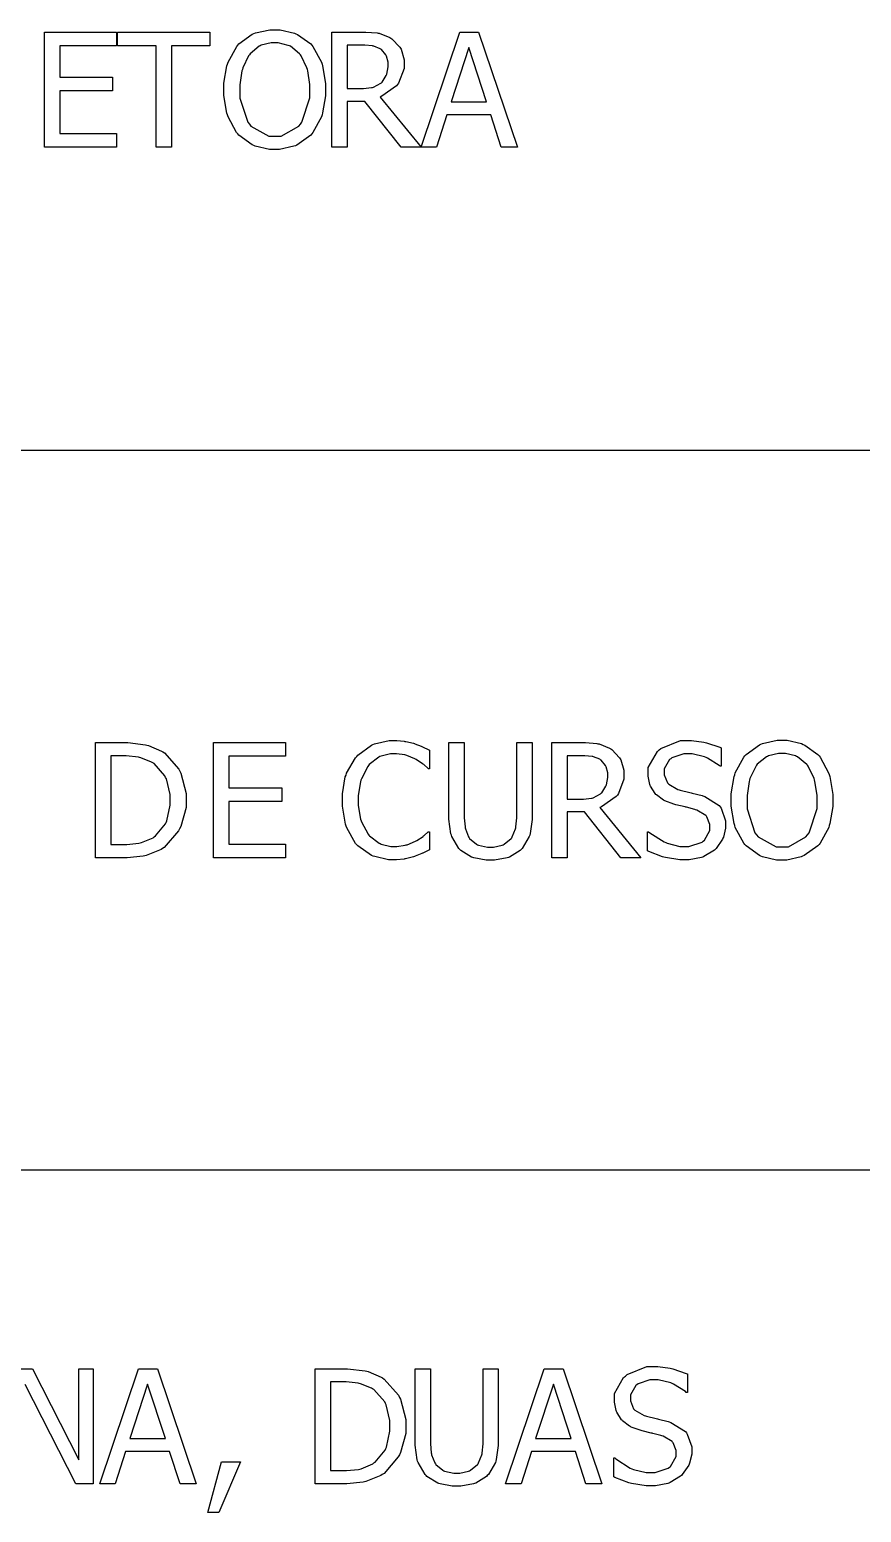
# Model space of a CAD drawing. Header units: millimetres. Extents: x 1974 to 2099, y 1386 to 1555.
# Drawn here: x 2080.381 to 2081.603, y 1478.806 to 1480.982 of the extents above; entities that cross this region are included whole.
import ezdxf

# ---------------------------------------------------------------- set-up
doc = ezdxf.new("R2010")
doc.units = ezdxf.units.MM
doc.layers.add('TEXTO', color=4, linetype='Continuous')

msp = doc.modelspace()

# ---------------------------------------------------------------- linework, layer by layer
at = {"layer": 'TEXTO', "color": 0}
for p, q in [((2080.7129, 1480.9773), (2080.7343, 1480.9821)), ((2080.7343, 1480.9821), (2080.7414, 1480.9821)), ((2080.7414, 1480.9821), (2080.7492, 1480.9821)), ((2080.7492, 1480.9821), (2080.7702, 1480.9772)), ((2080.4033, 1480.8097), (2080.4033, 1480.9786)), ((2080.4033, 1480.9786), (2080.5089, 1480.9786)), ((2080.5089, 1480.9786), (2080.5089, 1480.9586)), ((2080.5103, 1480.9586), (2080.5103, 1480.9786)), ((2080.5103, 1480.9786), (2080.6462, 1480.9786)), ((2080.6462, 1480.9786), (2080.6462, 1480.9586)), ((2080.6871, 1480.9593), (2080.6886, 1480.9612)), ((2080.6886, 1480.9612), (2080.7084, 1480.9754)), ((2080.7084, 1480.9754), (2080.7107, 1480.9763)), ((2080.7107, 1480.9763), (2080.7129, 1480.9773)), ((2080.7362, 1480.9627), (2080.7217, 1480.9593)), ((2080.7417, 1480.9627), (2080.7362, 1480.9627)), ((2080.7465, 1480.9627), (2080.7417, 1480.9627)), ((2080.7612, 1480.9591), (2080.7465, 1480.9627)), ((2080.7702, 1480.9772), (2080.7726, 1480.9761)), ((2080.7726, 1480.9761), (2080.7748, 1480.9752)), ((2080.7748, 1480.9752), (2080.7943, 1480.9611)), ((2080.7943, 1480.9611), (2080.7959, 1480.9593)), ((2080.8255, 1480.8097), (2080.8255, 1480.9786)), ((2080.8255, 1480.9786), (2080.8691, 1480.9786)), ((2080.8691, 1480.9786), (2080.8751, 1480.9786)), ((2080.8751, 1480.9786), (2080.8918, 1480.9773)), ((2080.8918, 1480.9773), (2080.8934, 1480.977)), ((2080.8934, 1480.977), (2080.895, 1480.9768)), ((2080.895, 1480.9768), (2080.9105, 1480.9706)), ((2080.9105, 1480.9706), (2080.9121, 1480.9696)), ((2080.9121, 1480.9696), (2080.9135, 1480.9688)), ((2080.9135, 1480.9688), (2080.9253, 1480.9566)), ((2080.9563, 1480.8097), (2081.0133, 1480.9786)), ((2081.0133, 1480.9786), (2081.0409, 1480.9786)), ((2081.0409, 1480.9786), (2081.0979, 1480.8097)), ((2080.5089, 1480.9586), (2080.4258, 1480.9586)), ((2080.4258, 1480.9586), (2080.4258, 1480.9124)), ((2080.567, 1480.9586), (2080.5103, 1480.9586)), ((2080.567, 1480.8097), (2080.567, 1480.9586)), ((2080.6462, 1480.9586), (2080.5895, 1480.9586)), ((2080.5895, 1480.9586), (2080.5895, 1480.8097)), ((2080.6729, 1480.9343), (2080.6855, 1480.9573)), ((2080.6855, 1480.9573), (2080.6871, 1480.9593)), ((2080.7029, 1480.9439), (2080.6944, 1480.9259)), ((2080.7041, 1480.9452), (2080.7029, 1480.9439)), ((2080.7053, 1480.9468), (2080.7041, 1480.9452)), ((2080.7186, 1480.9578), (2080.7053, 1480.9468)), ((2080.7202, 1480.9585), (2080.7186, 1480.9578)), ((2080.7217, 1480.9593), (2080.7202, 1480.9585)), ((2080.7629, 1480.9583), (2080.7612, 1480.9591)), ((2080.7644, 1480.9577), (2080.7629, 1480.9583)), ((2080.7778, 1480.9467), (2080.7644, 1480.9577)), ((2080.779, 1480.9452), (2080.7778, 1480.9467)), ((2080.78, 1480.9439), (2080.779, 1480.9452)), ((2080.7886, 1480.9261), (2080.78, 1480.9439)), ((2080.7959, 1480.9593), (2080.7975, 1480.9574)), ((2080.7959, 1480.9593), (2080.7959, 1480.9593)), ((2080.7975, 1480.9574), (2080.8099, 1480.9345)), ((2080.8703, 1480.9593), (2080.848, 1480.9593)), ((2080.848, 1480.9593), (2080.848, 1480.8956)), ((2080.8739, 1480.9593), (2080.8703, 1480.9593)), ((2080.8849, 1480.9583), (2080.8739, 1480.9593)), ((2080.886, 1480.9581), (2080.8849, 1480.9583)), ((2080.887, 1480.9579), (2080.886, 1480.9581)), ((2080.8963, 1480.9541), (2080.887, 1480.9579)), ((2080.8971, 1480.9535), (2080.8963, 1480.9541)), ((2080.898, 1480.9529), (2080.8971, 1480.9535)), ((2080.9047, 1480.9452), (2080.898, 1480.9529)), ((2080.9052, 1480.9442), (2080.9047, 1480.9452)), ((2080.9056, 1480.9433), (2080.9052, 1480.9442)), ((2080.9078, 1480.9344), (2080.9056, 1480.9433)), ((2080.9253, 1480.9566), (2080.9262, 1480.955)), ((2080.9262, 1480.955), (2080.9269, 1480.9536)), ((2080.9269, 1480.9536), (2080.9313, 1480.938)), ((2080.9313, 1480.938), (2080.9313, 1480.9327)), ((2081.0264, 1480.9557), (2081.0005, 1480.8761)), ((2081.0525, 1480.8761), (2081.0264, 1480.9557)), ((2080.6668, 1480.9036), (2080.6712, 1480.929)), ((2080.6712, 1480.929), (2080.6721, 1480.9316)), ((2080.6721, 1480.9316), (2080.6729, 1480.9343)), ((2080.6931, 1480.9215), (2080.6902, 1480.901)), ((2080.6938, 1480.9236), (2080.6931, 1480.9215)), ((2080.6944, 1480.9259), (2080.6938, 1480.9236)), ((2080.7893, 1480.9238), (2080.7886, 1480.9261)), ((2080.7898, 1480.9217), (2080.7893, 1480.9238)), ((2080.7928, 1480.9016), (2080.7898, 1480.9217)), ((2080.8099, 1480.9345), (2080.8109, 1480.9317)), ((2080.8109, 1480.9317), (2080.8118, 1480.929)), ((2080.8118, 1480.929), (2080.8162, 1480.9029)), ((2080.9055, 1480.9157), (2080.9059, 1480.9168)), ((2080.9059, 1480.9168), (2080.9078, 1480.9276)), ((2080.9078, 1480.9311), (2080.9078, 1480.9344)), ((2080.9078, 1480.9276), (2080.9078, 1480.9311)), ((2080.9078, 1480.9311), (2080.9078, 1480.9311)), ((2080.9313, 1480.925), (2080.9234, 1480.9038)), ((2080.9313, 1480.9327), (2080.9313, 1480.925)), ((2080.4258, 1480.9124), (2080.5033, 1480.9124)), ((2080.5033, 1480.9124), (2080.5033, 1480.8924)), ((2080.6668, 1480.8941), (2080.6668, 1480.9036)), ((2080.6902, 1480.901), (2080.6902, 1480.8941)), ((2080.7928, 1480.8941), (2080.7928, 1480.9016)), ((2080.8162, 1480.9029), (2080.8162, 1480.8941)), ((2080.848, 1480.8956), (2080.8677, 1480.8956)), ((2080.8677, 1480.8956), (2080.872, 1480.8956)), ((2080.872, 1480.8956), (2080.8837, 1480.8971)), ((2080.8837, 1480.8971), (2080.8851, 1480.8972)), ((2080.8851, 1480.8972), (2080.8864, 1480.8975)), ((2080.8864, 1480.8975), (2080.8973, 1480.9034)), ((2080.8973, 1480.9034), (2080.8983, 1480.9043)), ((2080.8983, 1480.9043), (2080.8991, 1480.9052)), ((2080.9203, 1480.8997), (2080.8989, 1480.8843)), ((2080.8991, 1480.9052), (2080.9051, 1480.9146)), ((2080.9051, 1480.9146), (2080.9055, 1480.9157)), ((2080.9219, 1480.9017), (2080.9203, 1480.8997)), ((2080.9234, 1480.9038), (2080.9219, 1480.9017)), ((2080.5033, 1480.8924), (2080.4258, 1480.8924)), ((2080.4258, 1480.8924), (2080.4258, 1480.8297)), ((2080.6668, 1480.8856), (2080.6668, 1480.8941)), ((2080.6712, 1480.8597), (2080.6668, 1480.8856)), ((2080.6902, 1480.8941), (2080.6902, 1480.8815)), ((2080.6902, 1480.8815), (2080.7019, 1480.8462)), ((2080.7812, 1480.8462), (2080.7928, 1480.8822)), ((2080.7928, 1480.8822), (2080.7928, 1480.8941)), ((2080.7928, 1480.8941), (2080.7928, 1480.8941)), ((2080.8162, 1480.8849), (2080.8118, 1480.8598)), ((2080.8162, 1480.8941), (2080.8162, 1480.8849)), ((2080.8737, 1480.8769), (2080.848, 1480.8769)), ((2080.848, 1480.8769), (2080.848, 1480.8097)), ((2080.9272, 1480.8097), (2080.8737, 1480.8769)), ((2080.8989, 1480.8843), (2080.8963, 1480.8831)), ((2080.8963, 1480.8831), (2080.9563, 1480.8097)), ((2080.8963, 1480.8831), (2080.8963, 1480.8831)), ((2081.0005, 1480.8761), (2081.0525, 1480.8761)), ((2081.0005, 1480.8761), (2081.0005, 1480.8761)), ((2080.6721, 1480.8569), (2080.6712, 1480.8597)), ((2080.6729, 1480.8541), (2080.6721, 1480.8569)), ((2080.6853, 1480.8312), (2080.6729, 1480.8541)), ((2080.8101, 1480.8543), (2080.7975, 1480.8312)), ((2080.811, 1480.857), (2080.8101, 1480.8543)), ((2080.8118, 1480.8598), (2080.811, 1480.857)), ((2080.9943, 1480.8569), (2080.979, 1480.8097)), ((2081.0589, 1480.8569), (2080.9943, 1480.8569)), ((2081.0742, 1480.8097), (2081.0589, 1480.8569)), ((2080.4258, 1480.8297), (2080.5089, 1480.8297)), ((2080.5089, 1480.8297), (2080.5089, 1480.8097)), ((2080.687, 1480.8292), (2080.6853, 1480.8312)), ((2080.6886, 1480.8274), (2080.687, 1480.8292)), ((2080.7019, 1480.8462), (2080.7042, 1480.8432)), ((2080.7042, 1480.8432), (2080.7065, 1480.8403)), ((2080.7065, 1480.8403), (2080.7328, 1480.8256)), ((2080.751, 1480.8256), (2080.7766, 1480.8403)), ((2080.7766, 1480.8403), (2080.779, 1480.8432)), ((2080.779, 1480.8432), (2080.7812, 1480.8462)), ((2080.7959, 1480.8292), (2080.7942, 1480.8273)), ((2080.7975, 1480.8312), (2080.7959, 1480.8292)), ((2080.5089, 1480.8097), (2080.4033, 1480.8097)), ((2080.5089, 1480.8097), (2080.5089, 1480.8097)), ((2080.5895, 1480.8097), (2080.567, 1480.8097)), ((2080.5895, 1480.8097), (2080.5895, 1480.8097)), ((2080.7083, 1480.813), (2080.6886, 1480.8274)), ((2080.7106, 1480.812), (2080.7083, 1480.813)), ((2080.7128, 1480.811), (2080.7106, 1480.812)), ((2080.7337, 1480.8061), (2080.7128, 1480.811)), ((2080.7328, 1480.8256), (2080.7417, 1480.8256)), ((2080.7417, 1480.8256), (2080.751, 1480.8256)), ((2080.7695, 1480.8109), (2080.7484, 1480.8061)), ((2080.7718, 1480.8118), (2080.7695, 1480.8109)), ((2080.774, 1480.8127), (2080.7718, 1480.8118)), ((2080.7942, 1480.8273), (2080.774, 1480.8127)), ((2080.848, 1480.8097), (2080.8255, 1480.8097)), ((2080.9563, 1480.8097), (2080.9272, 1480.8097)), ((2080.979, 1480.8097), (2080.9563, 1480.8097)), ((2080.979, 1480.8097), (2080.979, 1480.8097)), ((2081.0979, 1480.8097), (2081.0742, 1480.8097)), ((2080.7414, 1480.8061), (2080.7337, 1480.8061)), ((2080.7484, 1480.8061), (2080.7414, 1480.8061)), ((2098.7779, 1480.3642), (2069.8934, 1480.3642)), ((2080.888, 1479.9337), (2080.9096, 1479.9387)), ((2080.9096, 1479.9387), (2080.9167, 1479.9387)), ((2080.9167, 1479.9387), (2080.9207, 1479.9387)), ((2080.9207, 1479.9387), (2080.9314, 1479.9377)), ((2080.9314, 1479.9377), (2080.9327, 1479.9374)), ((2080.9327, 1479.9374), (2080.9339, 1479.9372)), ((2080.9339, 1479.9372), (2080.9454, 1479.9346)), ((2081.3087, 1479.9271), (2081.3374, 1479.9387)), ((2081.3374, 1479.9387), (2081.347, 1479.9387)), ((2081.347, 1479.9387), (2081.3537, 1479.9387)), ((2081.3537, 1479.9387), (2081.3717, 1479.9363)), ((2081.458, 1479.9343), (2081.4793, 1479.9392)), ((2081.4793, 1479.9392), (2081.4865, 1479.9392)), ((2081.4865, 1479.9392), (2081.4942, 1479.9392)), ((2081.4942, 1479.9392), (2081.5153, 1479.9342)), ((2080.4779, 1479.7667), (2080.4779, 1479.9356)), ((2080.4779, 1479.9356), (2080.5164, 1479.9356)), ((2080.5174, 1479.9163), (2080.5004, 1479.9163)), ((2080.5004, 1479.9163), (2080.5004, 1479.786)), ((2080.5164, 1479.9356), (2080.5257, 1479.9356)), ((2080.5233, 1479.9163), (2080.5174, 1479.9163)), ((2080.5411, 1479.9143), (2080.5233, 1479.9163)), ((2080.5257, 1479.9356), (2080.5514, 1479.9326)), ((2080.5514, 1479.9326), (2080.5537, 1479.932)), ((2080.5537, 1479.932), (2080.5559, 1479.9315)), ((2080.5559, 1479.9315), (2080.5752, 1479.9232)), ((2080.5752, 1479.9232), (2080.5768, 1479.9222)), ((2080.5768, 1479.9222), (2080.5795, 1479.9204)), ((2080.5795, 1479.9204), (2080.6006, 1479.8966)), ((2080.6516, 1479.7667), (2080.6516, 1479.9356)), ((2080.6516, 1479.9356), (2080.7572, 1479.9356)), ((2080.7572, 1479.9156), (2080.6741, 1479.9156)), ((2080.6741, 1479.9156), (2080.6741, 1479.8694)), ((2080.7572, 1479.9356), (2080.7572, 1479.9156)), ((2080.8601, 1479.9134), (2080.8618, 1479.9154)), ((2080.8618, 1479.9154), (2080.8635, 1479.9173)), ((2080.8635, 1479.9173), (2080.8834, 1479.9318)), ((2080.8834, 1479.9318), (2080.8857, 1479.9327)), ((2080.8857, 1479.9327), (2080.888, 1479.9337)), ((2080.896, 1479.9151), (2080.8944, 1479.9144)), ((2080.8977, 1479.9159), (2080.896, 1479.9151)), ((2080.9113, 1479.9194), (2080.8977, 1479.9159)), ((2080.9165, 1479.9194), (2080.9113, 1479.9194)), ((2080.9205, 1479.9194), (2080.9165, 1479.9194)), ((2080.9327, 1479.9176), (2080.9205, 1479.9194)), ((2080.9341, 1479.9172), (2080.9327, 1479.9176)), ((2080.9353, 1479.9168), (2080.9341, 1479.9172)), ((2080.947, 1479.912), (2080.9353, 1479.9168)), ((2080.9454, 1479.9346), (2080.9465, 1479.9342)), ((2080.9465, 1479.9342), (2080.9473, 1479.934)), ((2080.9473, 1479.934), (2080.9566, 1479.9304)), ((2080.9566, 1479.9304), (2080.9576, 1479.9299)), ((2080.9576, 1479.9299), (2080.9586, 1479.9295)), ((2080.9586, 1479.9295), (2080.968, 1479.9249)), ((2080.968, 1479.9249), (2080.9689, 1479.9244)), ((2080.9689, 1479.9244), (2080.9689, 1479.8972)), ((2080.9973, 1479.8302), (2080.9973, 1479.9356)), ((2080.9973, 1479.9356), (2081.0198, 1479.9356)), ((2081.0198, 1479.9356), (2081.0198, 1479.8302)), ((2081.097, 1479.8296), (2081.097, 1479.9356)), ((2081.097, 1479.9356), (2081.1194, 1479.9356)), ((2081.1194, 1479.9356), (2081.1194, 1479.8302)), ((2081.1483, 1479.7667), (2081.1483, 1479.9356)), ((2081.1483, 1479.9356), (2081.1919, 1479.9356)), ((2081.193, 1479.9163), (2081.1708, 1479.9163)), ((2081.1708, 1479.9163), (2081.1708, 1479.8525)), ((2081.1919, 1479.9356), (2081.1979, 1479.9356)), ((2081.1967, 1479.9163), (2081.193, 1479.9163)), ((2081.2078, 1479.9153), (2081.1967, 1479.9163)), ((2081.1979, 1479.9356), (2081.2145, 1479.9343)), ((2081.2088, 1479.915), (2081.2078, 1479.9153)), ((2081.2098, 1479.9148), (2081.2088, 1479.915)), ((2081.2145, 1479.9343), (2081.2162, 1479.934)), ((2081.2162, 1479.934), (2081.2178, 1479.9338)), ((2081.2178, 1479.9338), (2081.2334, 1479.9276)), ((2081.2334, 1479.9276), (2081.235, 1479.9266)), ((2081.235, 1479.9266), (2081.2364, 1479.9257)), ((2081.2364, 1479.9257), (2081.248, 1479.9135)), ((2081.2901, 1479.899), (2081.3035, 1479.9224)), ((2081.3035, 1479.9224), (2081.3061, 1479.9248)), ((2081.3061, 1479.9248), (2081.3087, 1479.9271)), ((2081.3422, 1479.9192), (2081.3248, 1479.9132)), ((2081.3484, 1479.9192), (2081.3422, 1479.9192)), ((2081.3545, 1479.9192), (2081.3484, 1479.9192)), ((2081.3728, 1479.9147), (2081.3545, 1479.9192)), ((2081.3717, 1479.9363), (2081.3739, 1479.9358)), ((2081.3739, 1479.9358), (2081.3759, 1479.9354)), ((2081.3759, 1479.9354), (2081.3954, 1479.9287)), ((2081.3954, 1479.9287), (2081.3972, 1479.9278)), ((2081.3972, 1479.9278), (2081.3972, 1479.9009)), ((2081.4305, 1479.9143), (2081.4321, 1479.9161)), ((2081.4321, 1479.9161), (2081.4338, 1479.9181)), ((2081.4338, 1479.9181), (2081.4534, 1479.9323)), ((2081.4534, 1479.9323), (2081.4557, 1479.9332)), ((2081.4557, 1479.9332), (2081.458, 1479.9343)), ((2081.4652, 1479.9154), (2081.4637, 1479.9148)), ((2081.4667, 1479.9162), (2081.4652, 1479.9154)), ((2081.4813, 1479.9197), (2081.4667, 1479.9162)), ((2081.4867, 1479.9197), (2081.4813, 1479.9197)), ((2081.4916, 1479.9197), (2081.4867, 1479.9197)), ((2081.5063, 1479.9161), (2081.4916, 1479.9197)), ((2081.508, 1479.9154), (2081.5063, 1479.9161)), ((2081.5095, 1479.9147), (2081.508, 1479.9154)), ((2081.5153, 1479.9342), (2081.5177, 1479.9331)), ((2081.5177, 1479.9331), (2081.5199, 1479.9321)), ((2081.5199, 1479.9321), (2081.5394, 1479.918)), ((2081.5394, 1479.918), (2081.5411, 1479.9161)), ((2081.5411, 1479.9161), (2081.5426, 1479.9143)), ((2081.5411, 1479.9161), (2081.5411, 1479.9161)), ((2080.5429, 1479.9139), (2080.5411, 1479.9143)), ((2080.5445, 1479.9135), (2080.5429, 1479.9139)), ((2080.5605, 1479.907), (2080.5445, 1479.9135)), ((2080.5621, 1479.9061), (2080.5605, 1479.907)), ((2080.5641, 1479.9048), (2080.5621, 1479.9061)), ((2080.5801, 1479.8869), (2080.5641, 1479.9048)), ((2080.6006, 1479.8966), (2080.6021, 1479.8935)), ((2080.6021, 1479.8935), (2080.6036, 1479.8907)), ((2080.847, 1479.8907), (2080.8601, 1479.9134)), ((2080.878, 1479.9006), (2080.8687, 1479.8826)), ((2080.8792, 1479.902), (2080.878, 1479.9006)), ((2080.8803, 1479.9035), (2080.8792, 1479.902)), ((2080.8944, 1479.9144), (2080.8803, 1479.9035)), ((2080.9481, 1479.9114), (2080.947, 1479.912)), ((2080.9493, 1479.9108), (2080.9481, 1479.9114)), ((2080.9586, 1479.9045), (2080.9493, 1479.9108)), ((2080.9594, 1479.9038), (2080.9586, 1479.9045)), ((2080.9602, 1479.9033), (2080.9594, 1479.9038)), ((2080.9666, 1479.8977), (2080.9602, 1479.9033)), ((2080.9671, 1479.8972), (2080.9666, 1479.8977)), ((2080.9689, 1479.8972), (2080.9671, 1479.8972)), ((2081.219, 1479.9111), (2081.2098, 1479.9148)), ((2081.2199, 1479.9105), (2081.219, 1479.9111)), ((2081.2208, 1479.9099), (2081.2199, 1479.9105)), ((2081.2275, 1479.9021), (2081.2208, 1479.9099)), ((2081.228, 1479.9011), (2081.2275, 1479.9021)), ((2081.2283, 1479.9002), (2081.228, 1479.9011)), ((2081.2306, 1479.8913), (2081.2283, 1479.9002)), ((2081.248, 1479.9135), (2081.2489, 1479.912)), ((2081.2489, 1479.912), (2081.2497, 1479.9105)), ((2081.2497, 1479.9105), (2081.254, 1479.895)), ((2081.254, 1479.895), (2081.254, 1479.8897)), ((2081.2901, 1479.8903), (2081.2901, 1479.899)), ((2081.3215, 1479.9108), (2081.3135, 1479.8972)), ((2081.3135, 1479.8972), (2081.3135, 1479.8927)), ((2081.3232, 1479.912), (2081.3215, 1479.9108)), ((2081.3248, 1479.9132), (2081.3232, 1479.912)), ((2081.375, 1479.9137), (2081.3728, 1479.9147)), ((2081.377, 1479.9128), (2081.375, 1479.9137)), ((2081.3943, 1479.9022), (2081.377, 1479.9128)), ((2081.3956, 1479.9009), (2081.3943, 1479.9022)), ((2081.3972, 1479.9009), (2081.3956, 1479.9009)), ((2081.418, 1479.8912), (2081.4305, 1479.9143)), ((2081.448, 1479.9008), (2081.4395, 1479.8828)), ((2081.4492, 1479.9023), (2081.448, 1479.9008)), ((2081.4503, 1479.9038), (2081.4492, 1479.9023)), ((2081.4637, 1479.9148), (2081.4503, 1479.9038)), ((2081.5229, 1479.9037), (2081.5095, 1479.9147)), ((2081.524, 1479.9023), (2081.5229, 1479.9037)), ((2081.5251, 1479.9009), (2081.524, 1479.9023)), ((2081.5337, 1479.883), (2081.5251, 1479.9009)), ((2081.5426, 1479.9143), (2081.555, 1479.8914)), ((2080.5811, 1479.8846), (2080.5801, 1479.8869)), ((2080.5823, 1479.8823), (2080.5811, 1479.8846)), ((2080.5877, 1479.8597), (2080.5823, 1479.8823)), ((2080.6036, 1479.8907), (2080.6111, 1479.8609)), ((2080.8407, 1479.8602), (2080.8451, 1479.8853)), ((2080.8451, 1479.8853), (2080.8461, 1479.8879)), ((2080.8461, 1479.8879), (2080.847, 1479.8907)), ((2080.8674, 1479.8782), (2080.8641, 1479.8578)), ((2080.868, 1479.8804), (2080.8674, 1479.8782)), ((2080.8687, 1479.8826), (2080.868, 1479.8804)), ((2081.2219, 1479.8621), (2081.2278, 1479.8715)), ((2081.2278, 1479.8715), (2081.2283, 1479.8726)), ((2081.2283, 1479.8726), (2081.2286, 1479.8738)), ((2081.2286, 1479.8738), (2081.2306, 1479.8845)), ((2081.2306, 1479.888), (2081.2306, 1479.8913)), ((2081.2306, 1479.8845), (2081.2306, 1479.888)), ((2081.2306, 1479.888), (2081.2306, 1479.888)), ((2081.254, 1479.882), (2081.2462, 1479.8609)), ((2081.254, 1479.8897), (2081.254, 1479.882)), ((2081.2901, 1479.8864), (2081.2901, 1479.8903)), ((2081.2925, 1479.8741), (2081.2901, 1479.8864)), ((2081.293, 1479.8728), (2081.2925, 1479.8741)), ((2081.2935, 1479.8716), (2081.293, 1479.8728)), ((2081.3004, 1479.8607), (2081.2935, 1479.8716)), ((2081.3135, 1479.8927), (2081.3135, 1479.8884)), ((2081.3135, 1479.8884), (2081.3183, 1479.8766)), ((2081.3183, 1479.8766), (2081.3192, 1479.8756)), ((2081.3192, 1479.8756), (2081.3201, 1479.8745)), ((2081.3201, 1479.8745), (2081.3338, 1479.8668)), ((2081.4119, 1479.8604), (2081.4163, 1479.8859)), ((2081.4163, 1479.8859), (2081.4171, 1479.8885)), ((2081.4171, 1479.8885), (2081.418, 1479.8912)), ((2081.4382, 1479.8784), (2081.4352, 1479.8579)), ((2081.4389, 1479.8805), (2081.4382, 1479.8784)), ((2081.4395, 1479.8828), (2081.4389, 1479.8805)), ((2081.5343, 1479.8809), (2081.5337, 1479.883)), ((2081.5349, 1479.8787), (2081.5343, 1479.8809)), ((2081.538, 1479.8585), (2081.5349, 1479.8787)), ((2081.555, 1479.8914), (2081.556, 1479.8886)), ((2081.556, 1479.8886), (2081.5568, 1479.8859)), ((2081.5568, 1479.8859), (2081.5613, 1479.8597)), ((2080.5877, 1479.8513), (2080.5877, 1479.8597)), ((2080.5877, 1479.8436), (2080.5877, 1479.8513)), ((2080.5877, 1479.8513), (2080.5877, 1479.8513)), ((2080.6111, 1479.8609), (2080.6111, 1479.8509)), ((2080.6111, 1479.8509), (2080.6111, 1479.8405)), ((2080.6111, 1479.8509), (2080.6111, 1479.8509)), ((2080.6741, 1479.8694), (2080.7517, 1479.8694)), ((2080.7517, 1479.8694), (2080.7517, 1479.8494)), ((2080.8407, 1479.8509), (2080.8407, 1479.8602)), ((2080.8407, 1479.8422), (2080.8407, 1479.8509)), ((2080.8641, 1479.8578), (2080.8641, 1479.8509)), ((2080.8641, 1479.8509), (2080.8641, 1479.8435)), ((2081.1708, 1479.8525), (2081.1905, 1479.8525)), ((2081.1905, 1479.8525), (2081.1948, 1479.8525)), ((2081.1948, 1479.8525), (2081.2065, 1479.854)), ((2081.2065, 1479.854), (2081.2078, 1479.8543)), ((2081.2078, 1479.8543), (2081.2091, 1479.8545)), ((2081.2091, 1479.8545), (2081.2201, 1479.8604)), ((2081.2201, 1479.8604), (2081.2211, 1479.8612)), ((2081.2211, 1479.8612), (2081.2219, 1479.8621)), ((2081.243, 1479.8566), (2081.2216, 1479.8412)), ((2081.2447, 1479.8587), (2081.243, 1479.8566)), ((2081.2462, 1479.8609), (2081.2447, 1479.8587)), ((2081.3012, 1479.8597), (2081.3004, 1479.8607)), ((2081.3021, 1479.8589), (2081.3012, 1479.8597)), ((2081.3123, 1479.8512), (2081.3021, 1479.8589)), ((2081.3134, 1479.8507), (2081.3123, 1479.8512)), ((2081.3146, 1479.8501), (2081.3134, 1479.8507)), ((2081.3276, 1479.8452), (2081.3146, 1479.8501)), ((2081.3338, 1479.8668), (2081.3356, 1479.8663)), ((2081.3356, 1479.8663), (2081.3368, 1479.866)), ((2081.3368, 1479.866), (2081.3513, 1479.8623)), ((2081.3513, 1479.8623), (2081.3531, 1479.8619)), ((2081.3531, 1479.8619), (2081.3548, 1479.8615)), ((2081.3548, 1479.8615), (2081.3691, 1479.8578)), ((2081.3691, 1479.8578), (2081.3703, 1479.8574)), ((2081.3703, 1479.8574), (2081.3732, 1479.8566)), ((2081.3732, 1479.8566), (2081.3945, 1479.8432)), ((2081.4119, 1479.851), (2081.4119, 1479.8604)), ((2081.4119, 1479.8425), (2081.4119, 1479.851)), ((2081.4352, 1479.8579), (2081.4352, 1479.851)), ((2081.4352, 1479.851), (2081.4352, 1479.8383)), ((2081.538, 1479.851), (2081.538, 1479.8585)), ((2081.538, 1479.8391), (2081.538, 1479.851)), ((2081.538, 1479.851), (2081.538, 1479.851)), ((2081.5613, 1479.8597), (2081.5613, 1479.851)), ((2081.5613, 1479.851), (2081.5613, 1479.8418)), ((2080.5827, 1479.8206), (2080.5877, 1479.8436)), ((2080.6111, 1479.8405), (2080.6032, 1479.8124)), ((2080.7517, 1479.8494), (2080.6741, 1479.8494)), ((2080.6741, 1479.8494), (2080.6741, 1479.7867)), ((2080.8454, 1479.816), (2080.8407, 1479.8422)), ((2080.8641, 1479.8435), (2080.8675, 1479.8232)), ((2080.9973, 1479.8232), (2080.9973, 1479.8302)), ((2081.0198, 1479.8302), (2081.0198, 1479.8253)), ((2081.097, 1479.8252), (2081.097, 1479.8296)), ((2081.1194, 1479.8302), (2081.1194, 1479.8227)), ((2081.1964, 1479.8338), (2081.1708, 1479.8338)), ((2081.1708, 1479.8338), (2081.1708, 1479.7667)), ((2081.2499, 1479.7667), (2081.1964, 1479.8338)), ((2081.2216, 1479.8412), (2081.219, 1479.8402)), ((2081.219, 1479.8402), (2081.2792, 1479.7667)), ((2081.219, 1479.8402), (2081.219, 1479.8402)), ((2081.3291, 1479.8448), (2081.3276, 1479.8452)), ((2081.3307, 1479.8445), (2081.3291, 1479.8448)), ((2081.3441, 1479.8412), (2081.3307, 1479.8445)), ((2081.3453, 1479.8409), (2081.3441, 1479.8412)), ((2081.3464, 1479.8407), (2081.3453, 1479.8409)), ((2081.3583, 1479.8374), (2081.3464, 1479.8407)), ((2081.3596, 1479.8371), (2081.3583, 1479.8374)), ((2081.3614, 1479.8366), (2081.3596, 1479.8371)), ((2081.3746, 1479.8287), (2081.3614, 1479.8366)), ((2081.3755, 1479.8276), (2081.3746, 1479.8287)), ((2081.3945, 1479.8432), (2081.3958, 1479.8414)), ((2081.3958, 1479.8414), (2081.3971, 1479.8396)), ((2081.3971, 1479.8396), (2081.4038, 1479.821)), ((2081.4163, 1479.8167), (2081.4119, 1479.8425)), ((2081.4352, 1479.8383), (2081.4469, 1479.8032)), ((2081.5263, 1479.8032), (2081.538, 1479.8391)), ((2081.5613, 1479.8418), (2081.557, 1479.8168)), ((2080.5662, 1479.7986), (2080.5808, 1479.8162)), ((2080.5808, 1479.8162), (2080.5818, 1479.8183)), ((2080.5818, 1479.8183), (2080.5827, 1479.8206)), ((2080.6016, 1479.8093), (2080.6001, 1479.8061)), ((2080.6032, 1479.8124), (2080.6016, 1479.8093)), ((2080.8463, 1479.8132), (2080.8454, 1479.816)), ((2080.8472, 1479.8105), (2080.8463, 1479.8132)), ((2080.8602, 1479.7876), (2080.8472, 1479.8105)), ((2080.8675, 1479.8232), (2080.8682, 1479.821)), ((2080.8682, 1479.821), (2080.8689, 1479.8191)), ((2080.8689, 1479.8191), (2080.8784, 1479.8014)), ((2081.0003, 1479.8019), (2080.9973, 1479.8232)), ((2081.0198, 1479.8253), (2081.0209, 1479.8119)), ((2081.0209, 1479.8119), (2081.0212, 1479.8105)), ((2081.0212, 1479.8105), (2081.0214, 1479.8093)), ((2081.0214, 1479.8093), (2081.0262, 1479.7972)), ((2081.0904, 1479.7973), (2081.0951, 1479.8093)), ((2081.0951, 1479.8093), (2081.0954, 1479.8105)), ((2081.0954, 1479.8105), (2081.0956, 1479.8119)), ((2081.0956, 1479.8119), (2081.097, 1479.8252)), ((2081.1194, 1479.8227), (2081.1165, 1479.8022)), ((2081.3725, 1479.7922), (2081.3805, 1479.8065)), ((2081.3763, 1479.8267), (2081.3755, 1479.8276)), ((2081.3805, 1479.8155), (2081.3763, 1479.8267)), ((2081.3805, 1479.8112), (2081.3805, 1479.8155)), ((2081.3805, 1479.8065), (2081.3805, 1479.8112)), ((2081.4038, 1479.8099), (2081.4005, 1479.7969)), ((2081.4038, 1479.821), (2081.4038, 1479.8148)), ((2081.4038, 1479.8148), (2081.4038, 1479.8099)), ((2081.4171, 1479.8139), (2081.4163, 1479.8167)), ((2081.418, 1479.8112), (2081.4171, 1479.8139)), ((2081.4305, 1479.7881), (2081.418, 1479.8112)), ((2081.5552, 1479.8112), (2081.5426, 1479.7881)), ((2081.556, 1479.814), (2081.5552, 1479.8112)), ((2081.557, 1479.8168), (2081.556, 1479.814)), ((2080.5004, 1479.786), (2080.5174, 1479.786)), ((2080.5174, 1479.786), (2080.5239, 1479.786)), ((2080.5239, 1479.786), (2080.5417, 1479.788)), ((2080.5417, 1479.788), (2080.5436, 1479.7884)), ((2080.5436, 1479.7884), (2080.5455, 1479.7888)), ((2080.5455, 1479.7888), (2080.5626, 1479.7961)), ((2080.5626, 1479.7961), (2080.5642, 1479.7972)), ((2080.5642, 1479.7972), (2080.5662, 1479.7986)), ((2080.6001, 1479.8061), (2080.5792, 1479.7819)), ((2080.6741, 1479.7867), (2080.7572, 1479.7867)), ((2080.7572, 1479.7867), (2080.7572, 1479.7667)), ((2080.8619, 1479.7858), (2080.8602, 1479.7876)), ((2080.8636, 1479.7839), (2080.8619, 1479.7858)), ((2080.8784, 1479.8014), (2080.8796, 1479.7999)), ((2080.8796, 1479.7999), (2080.8808, 1479.7986)), ((2080.8808, 1479.7986), (2080.8946, 1479.7881)), ((2080.8946, 1479.7881), (2080.8963, 1479.7873)), ((2080.8963, 1479.7873), (2080.8978, 1479.7867)), ((2080.8978, 1479.7867), (2080.9118, 1479.783)), ((2080.9209, 1479.783), (2080.9331, 1479.785)), ((2080.9331, 1479.785), (2080.9345, 1479.7854)), ((2080.9345, 1479.7854), (2080.9358, 1479.7858)), ((2080.9358, 1479.7858), (2080.9481, 1479.7908)), ((2080.9481, 1479.7908), (2080.9493, 1479.7914)), ((2080.9493, 1479.7914), (2080.9502, 1479.7919)), ((2080.9502, 1479.7919), (2080.9592, 1479.798)), ((2080.9592, 1479.798), (2080.96, 1479.7986)), ((2080.96, 1479.7986), (2080.9607, 1479.7992)), ((2080.9607, 1479.7992), (2080.9667, 1479.8045)), ((2080.9667, 1479.8045), (2080.9672, 1479.8048)), ((2080.9672, 1479.8048), (2080.9689, 1479.8048)), ((2080.9689, 1479.8048), (2080.9689, 1479.7781)), ((2081.0009, 1479.7998), (2081.0003, 1479.8019)), ((2081.0015, 1479.7978), (2081.0009, 1479.7998)), ((2081.0118, 1479.7802), (2081.0015, 1479.7978)), ((2081.0262, 1479.7972), (2081.0269, 1479.7961)), ((2081.0269, 1479.7961), (2081.0277, 1479.795)), ((2081.0277, 1479.795), (2081.0379, 1479.7865)), ((2081.0379, 1479.7865), (2081.0392, 1479.7858)), ((2081.0392, 1479.7858), (2081.0405, 1479.7853)), ((2081.0405, 1479.7853), (2081.0538, 1479.7824)), ((2081.063, 1479.7824), (2081.0756, 1479.7853)), ((2081.0756, 1479.7853), (2081.077, 1479.7858)), ((2081.077, 1479.7858), (2081.0784, 1479.7865)), ((2081.0784, 1479.7865), (2081.0889, 1479.795)), ((2081.0889, 1479.795), (2081.0897, 1479.7961)), ((2081.0897, 1479.7961), (2081.0904, 1479.7973)), ((2081.1152, 1479.798), (2081.1048, 1479.7801)), ((2081.1159, 1479.8), (2081.1152, 1479.798)), ((2081.1165, 1479.8022), (2081.1159, 1479.8)), ((2081.289, 1479.7767), (2081.289, 1479.8048)), ((2081.289, 1479.8048), (2081.2905, 1479.8048)), ((2081.2905, 1479.8048), (2081.2924, 1479.8032)), ((2081.2924, 1479.8032), (2081.3133, 1479.7898)), ((2081.3133, 1479.7898), (2081.3158, 1479.7888)), ((2081.3158, 1479.7888), (2081.3181, 1479.7878)), ((2081.3181, 1479.7878), (2081.3366, 1479.783)), ((2081.3498, 1479.783), (2081.3693, 1479.7896)), ((2081.3693, 1479.7896), (2081.371, 1479.7908)), ((2081.371, 1479.7908), (2081.3725, 1479.7922)), ((2081.3992, 1479.7937), (2081.3897, 1479.7801)), ((2081.3998, 1479.7953), (2081.3992, 1479.7937)), ((2081.4005, 1479.7969), (2081.3998, 1479.7953)), ((2081.4321, 1479.7861), (2081.4305, 1479.7881)), ((2081.4338, 1479.7843), (2081.4321, 1479.7861)), ((2081.4469, 1479.8032), (2081.4493, 1479.8002)), ((2081.4493, 1479.8002), (2081.4516, 1479.7973)), ((2081.4516, 1479.7973), (2081.4778, 1479.7826)), ((2081.496, 1479.7826), (2081.5217, 1479.7973)), ((2081.5217, 1479.7973), (2081.524, 1479.8002)), ((2081.524, 1479.8002), (2081.5263, 1479.8032)), ((2081.5411, 1479.7861), (2081.5393, 1479.7842)), ((2081.5426, 1479.7881), (2081.5411, 1479.7861)), ((2080.5167, 1479.7667), (2080.4779, 1479.7667)), ((2080.5246, 1479.7667), (2080.5167, 1479.7667)), ((2080.5483, 1479.769), (2080.5246, 1479.7667)), ((2080.5505, 1479.7694), (2080.5483, 1479.769)), ((2080.5526, 1479.7698), (2080.5505, 1479.7694)), ((2080.5744, 1479.7789), (2080.5526, 1479.7698)), ((2080.5765, 1479.7801), (2080.5744, 1479.7789)), ((2080.5792, 1479.7819), (2080.5765, 1479.7801)), ((2080.7572, 1479.7667), (2080.6516, 1479.7667)), ((2080.7572, 1479.7667), (2080.7572, 1479.7667)), ((2080.8836, 1479.7701), (2080.8636, 1479.7839)), ((2080.8859, 1479.7691), (2080.8836, 1479.7701)), ((2080.8882, 1479.7683), (2080.8859, 1479.7691)), ((2080.9087, 1479.7636), (2080.8882, 1479.7683)), ((2080.9164, 1479.7636), (2080.9087, 1479.7636)), ((2080.9118, 1479.783), (2080.9165, 1479.783)), ((2080.9201, 1479.7636), (2080.9164, 1479.7636)), ((2080.9164, 1479.7636), (2080.9164, 1479.7636)), ((2080.9165, 1479.783), (2080.9209, 1479.783)), ((2080.9317, 1479.7647), (2080.9201, 1479.7636)), ((2080.9327, 1479.7649), (2080.9317, 1479.7647)), ((2080.9337, 1479.7651), (2080.9327, 1479.7649)), ((2080.9452, 1479.7681), (2080.9337, 1479.7651)), ((2080.9465, 1479.7685), (2080.9452, 1479.7681)), ((2080.9476, 1479.7689), (2080.9465, 1479.7685)), ((2080.9575, 1479.7727), (2080.9476, 1479.7689)), ((2080.9584, 1479.7732), (2080.9575, 1479.7727)), ((2080.9591, 1479.7735), (2080.9584, 1479.7732)), ((2080.968, 1479.7777), (2080.9591, 1479.7735)), ((2080.9689, 1479.7781), (2080.968, 1479.7777)), ((2081.0133, 1479.7786), (2081.0118, 1479.7802)), ((2081.0146, 1479.7774), (2081.0133, 1479.7786)), ((2081.0304, 1479.7677), (2081.0146, 1479.7774)), ((2081.0323, 1479.767), (2081.0304, 1479.7677)), ((2081.0341, 1479.7665), (2081.0323, 1479.767)), ((2081.0518, 1479.7632), (2081.0341, 1479.7665)), ((2081.0583, 1479.7632), (2081.0518, 1479.7632)), ((2081.0538, 1479.7824), (2081.0583, 1479.7824)), ((2081.0583, 1479.7824), (2081.063, 1479.7824)), ((2081.0644, 1479.7632), (2081.0583, 1479.7632)), ((2081.0583, 1479.7632), (2081.0583, 1479.7632)), ((2081.0827, 1479.7665), (2081.0644, 1479.7632)), ((2081.0846, 1479.767), (2081.0827, 1479.7665)), ((2081.0863, 1479.7677), (2081.0846, 1479.767)), ((2081.102, 1479.7774), (2081.0863, 1479.7677)), ((2081.1033, 1479.7786), (2081.102, 1479.7774)), ((2081.1048, 1479.7801), (2081.1033, 1479.7786)), ((2081.1708, 1479.7667), (2081.1483, 1479.7667)), ((2081.2792, 1479.7667), (2081.2499, 1479.7667)), ((2081.2909, 1479.7758), (2081.289, 1479.7767)), ((2081.311, 1479.7681), (2081.2909, 1479.7758)), ((2081.3132, 1479.7674), (2081.311, 1479.7681)), ((2081.3153, 1479.7668), (2081.3132, 1479.7674)), ((2081.3365, 1479.7636), (2081.3153, 1479.7668)), ((2081.3444, 1479.7636), (2081.3365, 1479.7636)), ((2081.3366, 1479.783), (2081.3428, 1479.783)), ((2081.3428, 1479.783), (2081.3498, 1479.783)), ((2081.3503, 1479.7636), (2081.3444, 1479.7636)), ((2081.3444, 1479.7636), (2081.3444, 1479.7636)), ((2081.3684, 1479.767), (2081.3503, 1479.7636)), ((2081.3701, 1479.7676), (2081.3684, 1479.767)), ((2081.3717, 1479.7683), (2081.3701, 1479.7676)), ((2081.3872, 1479.7778), (2081.3717, 1479.7683)), ((2081.3885, 1479.7789), (2081.3872, 1479.7778)), ((2081.3897, 1479.7801), (2081.3885, 1479.7789)), ((2081.4533, 1479.7699), (2081.4338, 1479.7843)), ((2081.4557, 1479.769), (2081.4533, 1479.7699)), ((2081.4579, 1479.768), (2081.4557, 1479.769)), ((2081.4787, 1479.7632), (2081.4579, 1479.768)), ((2081.4778, 1479.7826), (2081.4867, 1479.7826)), ((2081.4865, 1479.7632), (2081.4787, 1479.7632)), ((2081.4935, 1479.7632), (2081.4865, 1479.7632)), ((2081.4867, 1479.7826), (2081.496, 1479.7826)), ((2081.5146, 1479.7679), (2081.4935, 1479.7632)), ((2081.5168, 1479.7688), (2081.5146, 1479.7679)), ((2081.5191, 1479.7698), (2081.5168, 1479.7688)), ((2081.5393, 1479.7842), (2081.5191, 1479.7698)), ((2098.7779, 1479.3082), (2069.8934, 1479.3082)), ((2080.3537, 1479.0166), (2080.3856, 1479.0166)), ((2080.3856, 1479.0166), (2080.4535, 1478.8829)), ((2080.4535, 1478.8829), (2080.4535, 1479.0166)), ((2080.4535, 1479.0166), (2080.4745, 1479.0166)), ((2080.4745, 1479.0166), (2080.4745, 1478.8477)), ((2080.4745, 1479.0166), (2080.4745, 1479.0166)), ((2080.4844, 1478.8477), (2080.5414, 1479.0166)), ((2080.5414, 1479.0166), (2080.569, 1479.0166)), ((2080.569, 1479.0166), (2080.626, 1478.8477)), ((2080.8007, 1478.8477), (2080.8007, 1479.0166)), ((2080.8007, 1479.0166), (2080.8391, 1479.0166)), ((2080.8391, 1479.0166), (2080.8485, 1479.0166)), ((2080.8485, 1479.0166), (2080.8742, 1479.0137)), ((2080.8742, 1479.0137), (2080.8765, 1479.013)), ((2080.8765, 1479.013), (2080.8787, 1479.0125)), ((2080.8787, 1479.0125), (2080.8979, 1479.0043)), ((2080.8979, 1479.0043), (2080.8996, 1479.0033)), ((2080.8996, 1479.0033), (2080.9023, 1479.0015)), ((2080.9023, 1479.0015), (2080.9234, 1478.9776)), ((2080.9477, 1478.9112), (2080.9477, 1479.0166)), ((2080.9477, 1479.0166), (2080.9701, 1479.0166)), ((2080.9701, 1479.0166), (2080.9701, 1478.9112)), ((2081.0474, 1478.9107), (2081.0474, 1479.0166)), ((2081.0474, 1479.0166), (2081.0698, 1479.0166)), ((2081.0698, 1479.0166), (2081.0698, 1478.9112)), ((2081.0805, 1478.8477), (2081.1374, 1479.0166)), ((2081.1374, 1479.0166), (2081.1651, 1479.0166)), ((2081.1651, 1479.0166), (2081.2221, 1478.8477)), ((2081.2406, 1478.98), (2081.2539, 1479.0035)), ((2081.2539, 1479.0035), (2081.2566, 1479.0059)), ((2081.2566, 1479.0059), (2081.2592, 1479.0082)), ((2081.2592, 1479.0082), (2081.2878, 1479.0197)), ((2081.2878, 1479.0197), (2081.2974, 1479.0197)), ((2081.2974, 1479.0197), (2081.3041, 1479.0197)), ((2081.3041, 1479.0197), (2081.3221, 1479.0174)), ((2081.3221, 1479.0174), (2081.3242, 1479.0169)), ((2081.3242, 1479.0169), (2081.3263, 1479.0164)), ((2081.3263, 1479.0164), (2081.3458, 1479.0097)), ((2081.3458, 1479.0097), (2081.3477, 1479.0089)), ((2081.3477, 1479.0089), (2081.3477, 1478.9819)), ((2080.4494, 1478.8477), (2080.3746, 1478.9934)), ((2080.5547, 1478.9938), (2080.5287, 1478.9141)), ((2080.5808, 1478.9141), (2080.5547, 1478.9938)), ((2080.8403, 1478.9973), (2080.8231, 1478.9973)), ((2080.8231, 1478.9973), (2080.8231, 1478.867)), ((2080.8461, 1478.9973), (2080.8403, 1478.9973)), ((2080.8639, 1478.9954), (2080.8461, 1478.9973)), ((2080.8656, 1478.995), (2080.8639, 1478.9954)), ((2080.8673, 1478.9946), (2080.8656, 1478.995)), ((2080.8833, 1478.9881), (2080.8673, 1478.9946)), ((2080.8849, 1478.9871), (2080.8833, 1478.9881)), ((2080.8868, 1478.9859), (2080.8849, 1478.9871)), ((2080.9029, 1478.9681), (2080.8868, 1478.9859)), ((2081.1508, 1478.9938), (2081.1247, 1478.9141)), ((2081.1767, 1478.9141), (2081.1508, 1478.9938)), ((2081.2406, 1478.9714), (2081.2406, 1478.98)), ((2081.2719, 1478.9918), (2081.264, 1478.9783)), ((2081.2735, 1478.993), (2081.2719, 1478.9918)), ((2081.2751, 1478.9942), (2081.2735, 1478.993)), ((2081.2925, 1479.0003), (2081.2751, 1478.9942)), ((2081.2989, 1479.0003), (2081.2925, 1479.0003)), ((2081.3049, 1479.0003), (2081.2989, 1479.0003)), ((2081.3232, 1478.9958), (2081.3049, 1479.0003)), ((2081.3253, 1478.9948), (2081.3232, 1478.9958)), ((2081.3273, 1478.994), (2081.3253, 1478.9948)), ((2081.3446, 1478.9831), (2081.3273, 1478.994)), ((2081.346, 1478.9819), (2081.3446, 1478.9831)), ((2081.3477, 1478.9819), (2081.346, 1478.9819)), ((2080.9041, 1478.9657), (2080.9029, 1478.9681)), ((2080.9051, 1478.9635), (2080.9041, 1478.9657)), ((2080.9104, 1478.9407), (2080.9051, 1478.9635)), ((2080.9234, 1478.9776), (2080.9249, 1478.9746)), ((2080.9249, 1478.9746), (2080.9263, 1478.9717)), ((2080.9263, 1478.9717), (2080.9339, 1478.942)), ((2081.2406, 1478.9674), (2081.2406, 1478.9714)), ((2081.243, 1478.9552), (2081.2406, 1478.9674)), ((2081.264, 1478.9783), (2081.264, 1478.9738)), ((2081.264, 1478.9738), (2081.264, 1478.9695)), ((2081.264, 1478.9695), (2081.2686, 1478.9578)), ((2081.2686, 1478.9578), (2081.2696, 1478.9567)), ((2080.9104, 1478.9323), (2080.9104, 1478.9407)), ((2080.9339, 1478.942), (2080.9339, 1478.932)), ((2081.2435, 1478.954), (2081.243, 1478.9552)), ((2081.244, 1478.9527), (2081.2435, 1478.954)), ((2081.2507, 1478.9418), (2081.244, 1478.9527)), ((2081.2516, 1478.9409), (2081.2507, 1478.9418)), ((2081.2524, 1478.94), (2081.2516, 1478.9409)), ((2081.2627, 1478.9323), (2081.2524, 1478.94)), ((2081.2696, 1478.9567), (2081.2704, 1478.9556)), ((2081.2704, 1478.9556), (2081.2842, 1478.9479)), ((2081.2842, 1478.9479), (2081.2861, 1478.9474)), ((2081.2861, 1478.9474), (2081.2873, 1478.9471)), ((2081.2873, 1478.9471), (2081.3018, 1478.9435)), ((2081.3018, 1478.9435), (2081.3035, 1478.943)), ((2081.3035, 1478.943), (2081.3052, 1478.9426)), ((2081.3052, 1478.9426), (2081.3194, 1478.9389)), ((2081.3194, 1478.9389), (2081.3206, 1478.9385)), ((2081.3206, 1478.9385), (2081.3235, 1478.9376)), ((2081.3235, 1478.9376), (2081.3448, 1478.9243)), ((2080.5287, 1478.9141), (2080.5808, 1478.9141)), ((2080.5287, 1478.9141), (2080.5287, 1478.9141)), ((2080.9056, 1478.9017), (2080.9104, 1478.9247)), ((2080.9104, 1478.9247), (2080.9104, 1478.9323)), ((2080.9104, 1478.9323), (2080.9104, 1478.9323)), ((2080.9339, 1478.9217), (2080.926, 1478.8934)), ((2080.9339, 1478.932), (2080.9339, 1478.9217)), ((2080.9339, 1478.932), (2080.9339, 1478.932)), ((2081.1247, 1478.9141), (2081.1767, 1478.9141)), ((2081.1247, 1478.9141), (2081.1247, 1478.9141)), ((2081.2639, 1478.9317), (2081.2627, 1478.9323)), ((2081.2649, 1478.931), (2081.2639, 1478.9317)), ((2081.278, 1478.9263), (2081.2649, 1478.931)), ((2081.2795, 1478.9259), (2081.278, 1478.9263)), ((2081.281, 1478.9255), (2081.2795, 1478.9259)), ((2081.2946, 1478.9222), (2081.281, 1478.9255)), ((2081.2957, 1478.9219), (2081.2946, 1478.9222)), ((2081.2968, 1478.9217), (2081.2957, 1478.9219)), ((2081.3087, 1478.9186), (2081.2968, 1478.9217)), ((2081.31, 1478.9181), (2081.3087, 1478.9186)), ((2081.3118, 1478.9177), (2081.31, 1478.9181)), ((2081.325, 1478.9098), (2081.3118, 1478.9177)), ((2081.3448, 1478.9243), (2081.3462, 1478.9224)), ((2081.3462, 1478.9224), (2081.3475, 1478.9207)), ((2081.3475, 1478.9207), (2081.3543, 1478.902)), ((2080.5224, 1478.895), (2080.5072, 1478.8477)), ((2080.587, 1478.895), (2080.5224, 1478.895)), ((2080.6023, 1478.8477), (2080.587, 1478.895)), ((2080.8889, 1478.8796), (2080.9036, 1478.8973)), ((2080.9036, 1478.8973), (2080.9046, 1478.8994)), ((2080.9046, 1478.8994), (2080.9056, 1478.9017)), ((2080.926, 1478.8934), (2080.9245, 1478.8903)), ((2080.9477, 1478.9043), (2080.9477, 1478.9112)), ((2080.9506, 1478.883), (2080.9477, 1478.9043)), ((2080.9701, 1478.9112), (2080.9701, 1478.9064)), ((2080.9701, 1478.9064), (2080.9714, 1478.8929)), ((2080.9714, 1478.8929), (2080.9717, 1478.8916)), ((2081.0459, 1478.8915), (2081.0461, 1478.8928)), ((2081.0461, 1478.8928), (2081.0474, 1478.9062)), ((2081.0474, 1478.9062), (2081.0474, 1478.9107)), ((2081.0698, 1478.9038), (2081.0668, 1478.8832)), ((2081.0698, 1478.9112), (2081.0698, 1478.9038)), ((2081.1184, 1478.895), (2081.1032, 1478.8477)), ((2081.1831, 1478.895), (2081.1184, 1478.895)), ((2081.1983, 1478.8477), (2081.1831, 1478.895)), ((2081.3258, 1478.9088), (2081.325, 1478.9098)), ((2081.3266, 1478.9078), (2081.3258, 1478.9088)), ((2081.3309, 1478.8965), (2081.3266, 1478.9078)), ((2081.3309, 1478.8924), (2081.3309, 1478.8965)), ((2081.3309, 1478.8876), (2081.3309, 1478.8924)), ((2081.3543, 1478.902), (2081.3543, 1478.8958)), ((2081.3543, 1478.8958), (2081.3543, 1478.891)), ((2080.643, 1478.8058), (2080.663, 1478.8801)), ((2080.6913, 1478.8801), (2080.6594, 1478.8058)), ((2080.663, 1478.8801), (2080.6913, 1478.8801)), ((2080.663, 1478.8801), (2080.663, 1478.8801)), ((2080.8683, 1478.8699), (2080.8854, 1478.8772)), ((2080.8854, 1478.8772), (2080.887, 1478.8783)), ((2080.887, 1478.8783), (2080.8889, 1478.8796)), ((2080.9229, 1478.8872), (2080.902, 1478.863)), ((2080.9245, 1478.8903), (2080.9229, 1478.8872)), ((2080.9513, 1478.8809), (2080.9506, 1478.883)), ((2080.9519, 1478.8789), (2080.9513, 1478.8809)), ((2080.9622, 1478.8613), (2080.9519, 1478.8789)), ((2080.9717, 1478.8916), (2080.9719, 1478.8903)), ((2080.9719, 1478.8903), (2080.9766, 1478.8783)), ((2080.9766, 1478.8783), (2080.9774, 1478.8772)), ((2080.9774, 1478.8772), (2080.9781, 1478.8761)), ((2080.9781, 1478.8761), (2080.9883, 1478.8675)), ((2081.0288, 1478.8675), (2081.0394, 1478.8761)), ((2081.0394, 1478.8761), (2081.0402, 1478.8772)), ((2081.0402, 1478.8772), (2081.0408, 1478.8784)), ((2081.0408, 1478.8784), (2081.0456, 1478.8902)), ((2081.0456, 1478.8902), (2081.0459, 1478.8915)), ((2081.0656, 1478.8791), (2081.0552, 1478.8612)), ((2081.0663, 1478.8811), (2081.0656, 1478.8791)), ((2081.0668, 1478.8832), (2081.0663, 1478.8811)), ((2081.2393, 1478.8578), (2081.2393, 1478.886)), ((2081.2393, 1478.886), (2081.2409, 1478.886)), ((2081.2409, 1478.886), (2081.2427, 1478.8842)), ((2081.2427, 1478.8842), (2081.2637, 1478.8708)), ((2081.2637, 1478.8708), (2081.2661, 1478.8699)), ((2081.3001, 1478.8641), (2081.3196, 1478.8706)), ((2081.3196, 1478.8706), (2081.3213, 1478.8719)), ((2081.3213, 1478.8719), (2081.3228, 1478.8732)), ((2081.3228, 1478.8732), (2081.3309, 1478.8876)), ((2081.3495, 1478.8748), (2081.3401, 1478.8611)), ((2081.3502, 1478.8763), (2081.3495, 1478.8748)), ((2081.3509, 1478.878), (2081.3502, 1478.8763)), ((2081.3543, 1478.891), (2081.3509, 1478.878)), ((2080.8231, 1478.867), (2080.8403, 1478.867)), ((2080.8403, 1478.867), (2080.8468, 1478.867)), ((2080.8468, 1478.867), (2080.8646, 1478.8689)), ((2080.8711, 1478.8501), (2080.8475, 1478.8477)), ((2080.8646, 1478.8689), (2080.8665, 1478.8694)), ((2080.8665, 1478.8694), (2080.8683, 1478.8699)), ((2080.8732, 1478.8504), (2080.8711, 1478.8501)), ((2080.8754, 1478.8509), (2080.8732, 1478.8504)), ((2080.8972, 1478.8599), (2080.8754, 1478.8509)), ((2080.8994, 1478.8612), (2080.8972, 1478.8599)), ((2080.902, 1478.863), (2080.8994, 1478.8612)), ((2080.9638, 1478.8597), (2080.9622, 1478.8613)), ((2080.965, 1478.8585), (2080.9638, 1478.8597)), ((2080.9809, 1478.8488), (2080.965, 1478.8585)), ((2080.9827, 1478.8481), (2080.9809, 1478.8488)), ((2080.9883, 1478.8675), (2080.9897, 1478.8669)), ((2080.9897, 1478.8669), (2080.9909, 1478.8663)), ((2080.9909, 1478.8663), (2081.0043, 1478.8634)), ((2081.0043, 1478.8634), (2081.0087, 1478.8634)), ((2081.0087, 1478.8634), (2081.0133, 1478.8634)), ((2081.0133, 1478.8634), (2081.0261, 1478.8663)), ((2081.0261, 1478.8663), (2081.0274, 1478.8669)), ((2081.0274, 1478.8669), (2081.0288, 1478.8675)), ((2081.0367, 1478.8488), (2081.035, 1478.8481)), ((2081.0523, 1478.8585), (2081.0367, 1478.8488)), ((2081.0537, 1478.8597), (2081.0523, 1478.8585)), ((2081.0552, 1478.8612), (2081.0537, 1478.8597)), ((2081.2411, 1478.857), (2081.2393, 1478.8578)), ((2081.2614, 1478.8492), (2081.2411, 1478.857)), ((2081.2635, 1478.8485), (2081.2614, 1478.8492)), ((2081.2661, 1478.8699), (2081.2684, 1478.8689)), ((2081.2684, 1478.8689), (2081.287, 1478.8641)), ((2081.287, 1478.8641), (2081.2932, 1478.8641)), ((2081.2932, 1478.8641), (2081.3001, 1478.8641)), ((2081.3205, 1478.8487), (2081.3188, 1478.848)), ((2081.3222, 1478.8494), (2081.3205, 1478.8487)), ((2081.3376, 1478.8588), (2081.3222, 1478.8494)), ((2081.3389, 1478.8599), (2081.3376, 1478.8588)), ((2081.3401, 1478.8611), (2081.3389, 1478.8599)), ((2080.4745, 1478.8477), (2080.4494, 1478.8477)), ((2080.5072, 1478.8477), (2080.4844, 1478.8477)), ((2080.5072, 1478.8477), (2080.5072, 1478.8477)), ((2080.626, 1478.8477), (2080.6023, 1478.8477)), ((2080.8396, 1478.8477), (2080.8007, 1478.8477)), ((2080.8475, 1478.8477), (2080.8396, 1478.8477)), ((2080.9845, 1478.8475), (2080.9827, 1478.8481)), ((2081.0022, 1478.8442), (2080.9845, 1478.8475)), ((2081.0087, 1478.8442), (2081.0022, 1478.8442)), ((2081.0148, 1478.8442), (2081.0087, 1478.8442)), ((2081.0087, 1478.8442), (2081.0087, 1478.8442)), ((2081.0332, 1478.8475), (2081.0148, 1478.8442)), ((2081.035, 1478.8481), (2081.0332, 1478.8475)), ((2081.1032, 1478.8477), (2081.0805, 1478.8477)), ((2081.1032, 1478.8477), (2081.1032, 1478.8477)), ((2081.2221, 1478.8477), (2081.1983, 1478.8477)), ((2081.2657, 1478.848), (2081.2635, 1478.8485)), ((2081.287, 1478.8447), (2081.2657, 1478.848)), ((2081.2948, 1478.8447), (2081.287, 1478.8447)), ((2081.3007, 1478.8447), (2081.2948, 1478.8447)), ((2081.2948, 1478.8447), (2081.2948, 1478.8447)), ((2081.3188, 1478.848), (2081.3007, 1478.8447)), ((2080.6594, 1478.8058), (2080.643, 1478.8058))]:
    msp.add_line(p, q, dxfattribs=at)

doc.saveas('drawing.dxf')
